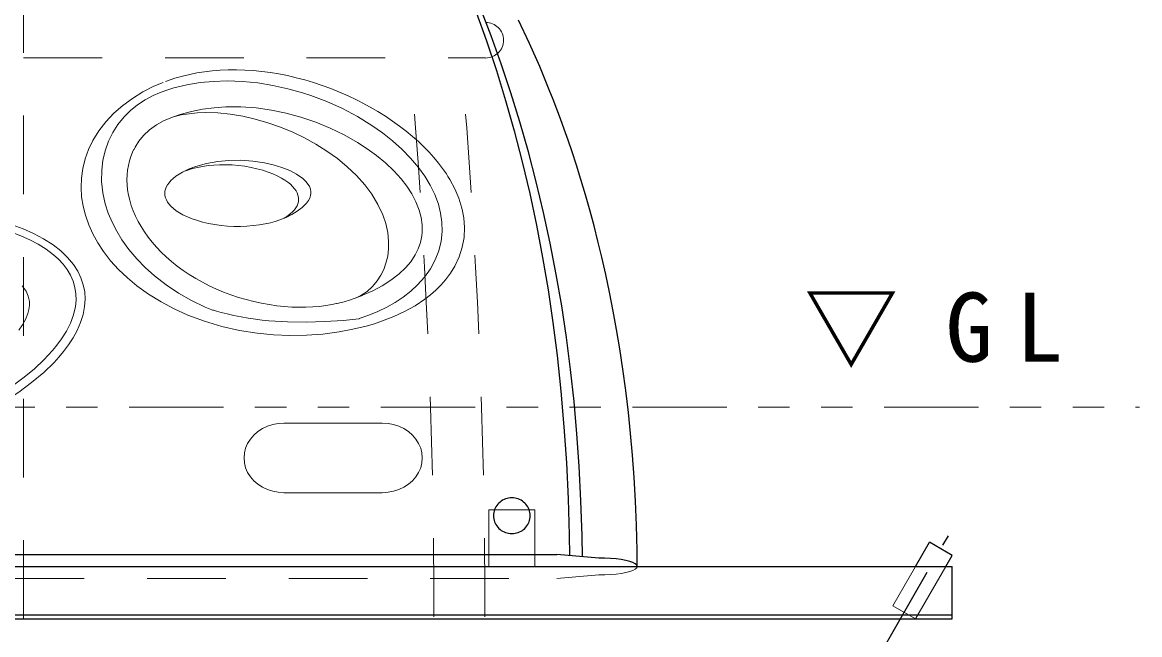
# Model space of a CAD drawing. Units: millimetres on the paper, scale 1:30. Extents: x -365 to 0, y -40 to 257.
# Drawn here: x -127.6 to -92.08, y 71.9 to 91.36 of the extents above; entities that cross this region are included whole.
import ezdxf

# ---------------------------------------------------------------- set-up
doc = ezdxf.new("R2010")
doc.units = ezdxf.units.MM
doc.linetypes.add('USER1', pattern=[4.5, 2.5, -2])
doc.linetypes.add('USER3', pattern=[8, 3, -1, 1, -1, 1, -1])
doc.layers.add('LY_1', color=7, linetype='Continuous', lineweight=13)
doc.styles.add('ＭＳ ゴシック', font='')
doc.styles.get('ＭＳ ゴシック').set_extended_font_data('MS Gothic')

msp = doc.modelspace()

# ---------------------------------------------------------------- linework, layer by layer
at = {"layer": 'LY_1', "linetype": 'USER1'}
for p, q in [((-127.56, 72.398), (-127.56, 140.184)), ((-127.56, 90.232), (-112.869, 90.232)), ((-112.77, 74.065), (-112.77, 75.862)), ((-112.77, 75.862), (-111.304, 75.862)), ((-111.304, 74.065), (-111.304, 75.862)), ((-99.925, 72.815), (-99.204, 74.065)), ((-99.204, 72.398), (-98.241, 74.065)), ((-146.13, 73.684), (-110.611, 73.684)), ((-109.276, 73.798), (-110.611, 73.684)), ((-99.204, 72.398), (-99.925, 72.815))]:
    msp.add_line(p, q, dxfattribs=at)
at = {"layer": 'LY_1'}
for p, q in [((-124.048, 87.327), (-124.052, 87.32)), ((-122.512, 86.601), (-122.502, 86.605)), ((-116.154, 78.622), (-119.281, 78.622)), ((-116.154, 76.412), (-119.281, 76.412))]:
    msp.add_line(p, q, dxfattribs=at)
at = {"layer": 'LY_1', "linetype": 'USER3'}
msp.add_line((-156.204, 79.132), (-92.077, 79.132), dxfattribs=at)
at = {"layer": 'LY_1', "linetype": 'USER3', "lineweight": 25}
msp.add_line((-108.33, 57.425), (-98.158, 75.043), dxfattribs=at)
at = {"layer": 'LY_1', "lineweight": 25}
for p, q in [((-99.204, 74.065), (-98.759, 74.836)), ((-98.037, 74.419), (-98.759, 74.836)), ((-146.13, 74.445), (-110.611, 74.445)), ((-109.276, 74.332), (-110.611, 74.445)), ((-98.241, 74.065), (-98.037, 74.419)), ((-158.704, 74.065), (-98.037, 74.065)), ((-98.037, 72.398), (-98.037, 74.065)), ((-158.704, 72.531), (-98.037, 72.531)), ((-158.704, 72.398), (-98.037, 72.398))]:
    msp.add_line(p, q, dxfattribs=at)
for points in [[(-113.17, 91.691), (-112.84, 90.774), (-112.528, 89.838), (-112.234, 88.885), (-111.959, 87.913), (-111.704, 86.926), (-111.469, 85.925), (-111.254, 84.912), (-111.06, 83.89), (-110.886, 82.858), (-110.732, 81.817), (-110.599, 80.77), (-110.478, 79.64), (-110.379, 78.504), (-110.303, 77.363), (-110.248, 76.219), (-110.214, 75.073), (-110.206, 74.411)], [(-109.795, 74.376), (-109.803, 75.039), (-109.838, 76.149), (-109.894, 77.258), (-109.966, 78.286), (-110.058, 79.31), (-110.17, 80.33), (-110.301, 81.344), (-110.452, 82.351), (-110.624, 83.351), (-110.816, 84.342), (-111.028, 85.324), (-111.259, 86.294), (-111.51, 87.252), (-111.779, 88.197), (-112.068, 89.127), (-112.374, 90.041), (-112.696, 90.938), (-113.035, 91.818)], [(-108.053, 74.085), (-108.057, 74.574), (-108.077, 75.375), (-108.108, 76.147), (-108.15, 76.891), (-108.202, 77.607), (-108.263, 78.297), (-108.331, 78.962), (-108.414, 79.664), (-108.505, 80.336), (-108.602, 80.98), (-108.705, 81.596), (-108.812, 82.186), (-108.93, 82.783), (-109.051, 83.352), (-109.174, 83.894), (-109.299, 84.41), (-109.424, 84.899), (-109.549, 85.364), (-109.696, 85.881), (-109.842, 86.366), (-109.984, 86.82), (-110.122, 87.244), (-110.25, 87.619), (-110.373, 87.969), (-110.491, 88.294), (-110.606, 88.602), (-110.724, 88.912), (-110.847, 89.222), (-111.15, 89.957), (-111.474, 90.697), (-111.82, 91.439)], [(-108.05, 74.065), (-108.065, 74.108), (-108.111, 74.15), (-108.185, 74.19), (-108.287, 74.227), (-108.413, 74.26), (-108.561, 74.287), (-108.725, 74.308), (-108.902, 74.323), (-109.088, 74.331), (-109.276, 74.332)]]:
    msp.add_lwpolyline(points, dxfattribs=at)
at = {"layer": 'LY_1'}
for points in [[(-122.542, 89.645), (-122.75, 89.587), (-123.05, 89.484)], [(-116.909, 88.867), (-116.978, 88.902), (-117.243, 89.028), (-117.515, 89.148), (-117.789, 89.258), (-118.063, 89.359), (-118.339, 89.451), (-118.615, 89.533), (-118.891, 89.606), (-119.166, 89.67), (-119.441, 89.724), (-119.714, 89.769), (-119.987, 89.804), (-120.257, 89.83), (-120.526, 89.847), (-120.794, 89.855), (-121.059, 89.853), (-121.313, 89.842), (-121.563, 89.822), (-121.807, 89.794), (-122.046, 89.757), (-122.279, 89.711), (-122.505, 89.657), (-122.541, 89.647)], [(-123.124, 89.453), (-123.415, 89.331), (-123.766, 89.152), (-124.099, 88.949), (-124.408, 88.722), (-124.689, 88.474), (-124.944, 88.203), (-125.168, 87.913), (-125.357, 87.606), (-125.494, 87.32), (-125.601, 87.022), (-125.677, 86.717), (-125.72, 86.409), (-125.731, 86.113), (-125.713, 85.815), (-125.667, 85.52), (-125.595, 85.23), (-125.49, 84.93), (-125.359, 84.637), (-125.202, 84.353), (-125.023, 84.08), (-124.793, 83.784), (-124.538, 83.503), (-124.26, 83.238), (-123.963, 82.991), (-123.587, 82.721), (-123.188, 82.475), (-122.77, 82.254), (-122.337, 82.059), (-121.807, 81.862), (-121.26, 81.7), (-120.7, 81.573), (-120.132, 81.482), (-119.614, 81.431), (-119.091, 81.41), (-118.568, 81.417), (-118.046, 81.455), (-117.531, 81.523), (-117.094, 81.605), (-116.665, 81.71)], [(-121.574, 82.223), (-121.784, 82.312), (-122.217, 82.521), (-122.634, 82.757), (-123.029, 83.019), (-123.399, 83.305), (-123.691, 83.567), (-123.963, 83.846), (-124.211, 84.141), (-124.433, 84.45), (-124.599, 84.724), (-124.745, 85.008), (-124.866, 85.3), (-124.962, 85.598), (-125.039, 85.948), (-125.078, 86.304), (-125.076, 86.66), (-125.039, 86.973), (-124.967, 87.283), (-124.861, 87.583), (-124.725, 87.858), (-124.558, 88.12), (-124.359, 88.364), (-124.159, 88.56), (-123.936, 88.74), (-123.694, 88.899), (-123.436, 89.037), (-123.242, 89.123), (-123.041, 89.198)], [(-123.041, 89.198), (-122.782, 89.279), (-122.369, 89.379), (-121.946, 89.448), (-121.517, 89.489), (-121.087, 89.502), (-120.6, 89.485), (-120.113, 89.437), (-119.63, 89.359), (-119.154, 89.254), (-118.689, 89.124), (-118.432, 89.04), (-117.919, 88.846), (-117.422, 88.622), (-116.944, 88.369), (-116.489, 88.089), (-116.153, 87.854), (-115.833, 87.601), (-115.533, 87.332), (-115.255, 87.048), (-115.002, 86.748), (-114.805, 86.474), (-114.632, 86.188), (-114.487, 85.891), (-114.373, 85.586), (-114.3, 85.301), (-114.258, 85.01), (-114.25, 84.718), (-114.282, 84.41), (-114.356, 84.105), (-114.47, 83.81), (-114.622, 83.53), (-114.811, 83.265), (-115.032, 83.019), (-115.251, 82.817), (-115.49, 82.63), (-115.746, 82.461), (-116.015, 82.308), (-116.295, 82.171), (-116.586, 82.051), (-116.885, 81.946)], [(-114.068, 86.465), (-114.119, 86.547), (-114.238, 86.719), (-114.369, 86.892), (-114.512, 87.065), (-114.665, 87.236), (-114.83, 87.406), (-115.006, 87.573), (-115.194, 87.74), (-115.393, 87.904), (-115.603, 88.066), (-115.826, 88.226), (-116.055, 88.38), (-116.293, 88.528), (-116.538, 88.671), (-116.791, 88.807), (-116.909, 88.866)], [(-116.785, 82.686), (-116.461, 82.832), (-116.162, 82.991), (-115.879, 83.17), (-115.616, 83.372), (-115.421, 83.555), (-115.249, 83.754), (-115.106, 83.969), (-115.01, 84.164), (-114.94, 84.368), (-114.897, 84.576), (-114.886, 84.684), (-114.887, 84.925), (-114.92, 85.164), (-114.982, 85.398), (-115.085, 85.66), (-115.218, 85.913), (-115.376, 86.155), (-115.555, 86.386), (-115.793, 86.648), (-116.053, 86.895), (-116.334, 87.127), (-116.631, 87.344), (-116.941, 87.546), (-117.365, 87.787), (-117.81, 88.003), (-118.271, 88.192), (-118.745, 88.353), (-119.208, 88.479), (-119.682, 88.578), (-120.164, 88.645), (-120.65, 88.68), (-121.134, 88.678), (-121.501, 88.652), (-121.866, 88.602), (-122.225, 88.529), (-122.576, 88.432), (-122.79, 88.36)], [(-122.79, 88.36), (-122.549, 88.42), (-122.299, 88.461), (-122.044, 88.485), (-121.786, 88.494), (-121.387, 88.483), (-120.987, 88.443), (-120.59, 88.378), (-120.198, 88.29), (-119.791, 88.174), (-119.392, 88.035), (-119.003, 87.875), (-118.626, 87.694), (-118.264, 87.494), (-117.914, 87.274), (-117.58, 87.033), (-117.267, 86.772), (-116.977, 86.494), (-116.714, 86.198), (-116.489, 85.897), (-116.296, 85.578), (-116.141, 85.247), (-116.047, 84.971), (-115.983, 84.688), (-115.953, 84.402), (-115.956, 84.169), (-115.984, 83.936), (-116.039, 83.709), (-116.11, 83.512), (-116.204, 83.322), (-116.319, 83.144), (-116.468, 82.969), (-116.641, 82.813), (-116.837, 82.681), (-116.987, 82.607)], [(-122.79, 88.36), (-123.085, 88.242), (-123.33, 88.108), (-123.553, 87.947), (-123.748, 87.763), (-123.893, 87.585), (-124.015, 87.394), (-124.048, 87.327)], [(-117.607, 82.426), (-117.764, 82.392), (-117.954, 82.36), (-118.153, 82.335), (-118.366, 82.317), (-118.584, 82.307), (-118.808, 82.306), (-119.036, 82.313), (-119.27, 82.329), (-119.508, 82.355), (-119.75, 82.39), (-119.994, 82.434), (-120.241, 82.487), (-120.485, 82.55), (-120.726, 82.621), (-120.965, 82.701), (-121.2, 82.79), (-121.431, 82.886), (-121.656, 82.991), (-121.874, 83.103), (-122.086, 83.222), (-122.29, 83.347), (-122.486, 83.479), (-122.674, 83.616), (-122.852, 83.759), (-123.022, 83.907), (-123.181, 84.059), (-123.331, 84.216), (-123.471, 84.376), (-123.598, 84.537), (-123.716, 84.702), (-123.822, 84.869), (-123.918, 85.037), (-124.002, 85.206), (-124.074, 85.375), (-124.135, 85.542), (-124.185, 85.709), (-124.224, 85.874), (-124.251, 86.036), (-124.267, 86.198), (-124.273, 86.358), (-124.268, 86.515), (-124.253, 86.669), (-124.228, 86.818), (-124.193, 86.963), (-124.149, 87.101), (-124.095, 87.234), (-124.05, 87.328)], [(-122.438, 86.631), (-122.336, 86.669), (-122.188, 86.714), (-122.032, 86.753), (-121.868, 86.784), (-121.696, 86.809), (-121.515, 86.826), (-121.327, 86.835), (-121.13, 86.837), (-120.926, 86.83), (-120.723, 86.813), (-120.524, 86.788), (-120.329, 86.754), (-120.14, 86.712), (-119.956, 86.662), (-119.779, 86.604), (-119.633, 86.547), (-119.499, 86.487), (-119.363, 86.416), (-119.253, 86.349), (-119.157, 86.283), (-119.075, 86.216), (-119.005, 86.149), (-118.941, 86.074), (-118.897, 86.01), (-118.861, 85.942), (-118.835, 85.872), (-118.82, 85.8), (-118.816, 85.729), (-118.822, 85.661), (-118.838, 85.596), (-118.865, 85.532), (-118.902, 85.469), (-118.951, 85.404), (-119.011, 85.339), (-119.08, 85.277)], [(-118.5, 85.704), (-118.461, 85.775), (-118.434, 85.855), (-118.422, 85.937), (-118.423, 85.977), (-118.439, 86.066), (-118.473, 86.152), (-118.486, 86.177), (-118.574, 86.297), (-118.685, 86.402), (-118.88, 86.539), (-119.095, 86.651), (-119.353, 86.755), (-119.622, 86.837), (-119.898, 86.899), (-120.272, 86.954), (-120.652, 86.979), (-121.032, 86.974), (-121.388, 86.94), (-121.74, 86.877), (-122.081, 86.782), (-122.291, 86.703), (-122.404, 86.651)], [(-119.194, 85.173), (-119.275, 85.135), (-119.41, 85.083), (-119.556, 85.035), (-119.713, 84.993), (-119.881, 84.957), (-120.062, 84.926), (-120.255, 84.902), (-120.459, 84.884), (-120.665, 84.876), (-120.871, 84.877), (-121.076, 84.887), (-121.28, 84.906), (-121.48, 84.934), (-121.677, 84.97), (-121.869, 85.015), (-122.032, 85.061), (-122.199, 85.118), (-122.352, 85.181), (-122.493, 85.248), (-122.605, 85.311), (-122.704, 85.375), (-122.798, 85.447), (-122.877, 85.519), (-122.941, 85.592), (-122.984, 85.652), (-123.02, 85.718), (-123.047, 85.789), (-123.064, 85.859), (-123.069, 85.928), (-123.064, 85.994), (-123.049, 86.059), (-123.023, 86.126), (-122.985, 86.195), (-122.935, 86.265), (-122.874, 86.335), (-122.8, 86.404), (-122.715, 86.473), (-122.618, 86.539), (-122.507, 86.604), (-122.406, 86.654)], [(-113.604, 85.362), (-113.623, 85.459), (-113.72, 85.771), (-113.85, 86.075), (-114.008, 86.37), (-114.068, 86.463)], [(-119.195, 85.175), (-119.035, 85.254), (-118.86, 85.36), (-118.699, 85.481), (-118.56, 85.62), (-118.5, 85.704)], [(-126.292, 80.896), (-126.131, 81.112), (-125.985, 81.337), (-125.856, 81.573), (-125.749, 81.819), (-125.669, 82.072), (-125.619, 82.329), (-125.603, 82.56), (-125.616, 82.792), (-125.66, 83.021), (-125.734, 83.243), (-125.837, 83.458), (-125.967, 83.661), (-126.158, 83.891), (-126.379, 84.101), (-126.622, 84.291), (-126.922, 84.483), (-127.241, 84.652), (-127.575, 84.799), (-127.918, 84.927), (-128.321, 85.053), (-128.732, 85.157), (-129.15, 85.244), (-129.571, 85.313)], [(-119.069, 85.277), (-119.171, 85.206), (-119.279, 85.141), (-119.357, 85.104)], [(-119.08, 85.277), (-119.138, 85.231), (-119.204, 85.186)], [(-114.148, 83.179), (-113.989, 83.393), (-113.851, 83.617), (-113.713, 83.91), (-113.614, 84.214), (-113.557, 84.525), (-113.541, 84.838), (-113.564, 85.151), (-113.604, 85.362)], [(-126.529, 81.058), (-126.352, 81.299), (-126.196, 81.55), (-126.07, 81.802), (-125.973, 82.065), (-125.911, 82.334), (-125.892, 82.535), (-125.896, 82.736), (-125.926, 82.935), (-125.984, 83.132), (-126.068, 83.323), (-126.175, 83.505), (-126.304, 83.674), (-126.451, 83.831), (-126.612, 83.977), (-126.843, 84.152), (-127.093, 84.308), (-127.356, 84.448), (-127.63, 84.572), (-127.91, 84.681), (-128.276, 84.802), (-128.65, 84.904), (-129.03, 84.989), (-129.612, 85.089)], [(-116.665, 81.71), (-116.404, 81.785), (-116.148, 81.87), (-115.792, 82.008), (-115.45, 82.168), (-115.115, 82.355), (-114.8, 82.566), (-114.622, 82.705), (-114.454, 82.853), (-114.295, 83.012), (-114.148, 83.179)], [(-127.715, 81.576), (-127.597, 81.744), (-127.498, 81.921), (-127.422, 82.106), (-127.389, 82.234), (-127.372, 82.365), (-127.376, 82.495), (-127.411, 82.66), (-127.481, 82.816), (-127.508, 82.86), (-127.604, 82.987)], [(-116.784, 82.685), (-116.967, 82.614), (-117.165, 82.546), (-117.371, 82.484), (-117.587, 82.429), (-117.607, 82.425)], [(-117.396, 81.89), (-117.987, 81.849), (-118.58, 81.83), (-119.173, 81.839), (-119.764, 81.879), (-119.969, 81.901), (-120.189, 81.929), (-120.417, 81.963), (-120.646, 82.002), (-120.873, 82.047), (-121.086, 82.094), (-121.274, 82.14), (-121.426, 82.181), (-121.526, 82.209), (-121.556, 82.218), (-121.574, 82.223)], [(-116.885, 81.946), (-116.895, 81.944), (-117.396, 81.89)], [(-127.875, 79.832), (-127.537, 80.083), (-127.215, 80.349), (-126.913, 80.631), (-126.636, 80.93), (-126.529, 81.058)], [(-131.212, 77.867), (-130.772, 78.03), (-130.336, 78.204), (-129.906, 78.389), (-129.482, 78.585), (-129.024, 78.815), (-128.577, 79.06), (-128.143, 79.321), (-127.715, 79.606), (-127.305, 79.91), (-126.919, 80.236), (-126.591, 80.555), (-126.437, 80.723), (-126.292, 80.896)], [(-119.281, 78.622), (-119.461, 78.611), (-119.639, 78.578), (-119.808, 78.523), (-119.967, 78.447), (-120.112, 78.352), (-120.241, 78.241), (-120.349, 78.115), (-120.436, 77.976), (-120.499, 77.829), (-120.538, 77.674), (-120.551, 77.517), (-120.538, 77.36), (-120.499, 77.206), (-120.436, 77.058), (-120.349, 76.919), (-120.241, 76.793), (-120.112, 76.682), (-119.967, 76.587), (-119.808, 76.512), (-119.639, 76.456), (-119.461, 76.423), (-119.281, 76.412)], [(-116.154, 76.412), (-115.973, 76.423), (-115.796, 76.456), (-115.626, 76.512), (-115.467, 76.587), (-115.322, 76.682), (-115.194, 76.793), (-115.086, 76.919), (-114.999, 77.058), (-114.935, 77.206), (-114.897, 77.36), (-114.884, 77.517), (-114.897, 77.674), (-114.935, 77.829), (-114.999, 77.976), (-115.086, 78.115), (-115.194, 78.241), (-115.322, 78.352), (-115.467, 78.447), (-115.626, 78.523), (-115.796, 78.578), (-115.973, 78.611), (-116.154, 78.622)]]:
    msp.add_lwpolyline(points, dxfattribs=at)
at = {"layer": 'LY_1', "lineweight": 25}
msp.add_lwpolyline([(-111.454, 75.678), (-111.456, 75.728), (-111.463, 75.777), (-111.474, 75.825), (-111.489, 75.873), (-111.508, 75.918), (-111.532, 75.962), (-111.559, 76.004), (-111.59, 76.043), (-111.625, 76.08), (-111.662, 76.113), (-111.702, 76.143), (-111.745, 76.17), (-111.791, 76.193), (-111.838, 76.212), (-111.886, 76.227), (-111.936, 76.237), (-111.986, 76.244), (-112.037, 76.246), (-112.088, 76.244), (-112.138, 76.237), (-112.188, 76.227), (-112.237, 76.212), (-112.284, 76.193), (-112.329, 76.17), (-112.372, 76.143), (-112.412, 76.113), (-112.45, 76.08), (-112.484, 76.043), (-112.515, 76.004), (-112.542, 75.962), (-112.566, 75.918), (-112.585, 75.873), (-112.601, 75.825), (-112.612, 75.777), (-112.618, 75.728), (-112.62, 75.678), (-112.618, 75.629), (-112.612, 75.58), (-112.601, 75.532), (-112.585, 75.484), (-112.566, 75.439), (-112.542, 75.395), (-112.515, 75.353), (-112.484, 75.314), (-112.45, 75.277), (-112.412, 75.244), (-112.372, 75.214), (-112.329, 75.187), (-112.284, 75.164), (-112.237, 75.145), (-112.188, 75.13), (-112.138, 75.12), (-112.088, 75.113), (-112.037, 75.111), (-111.986, 75.113), (-111.936, 75.12), (-111.886, 75.13), (-111.838, 75.145), (-111.791, 75.164), (-111.745, 75.187), (-111.702, 75.214), (-111.662, 75.244), (-111.625, 75.277), (-111.59, 75.314), (-111.559, 75.353), (-111.532, 75.395), (-111.508, 75.439), (-111.489, 75.484), (-111.474, 75.532), (-111.463, 75.58), (-111.456, 75.629)], close=True, dxfattribs=at)
at = {"layer": 'LY_1', "linetype": 'USER1'}
msp.add_lwpolyline([(-109.271, 73.798), (-109.083, 73.799), (-108.899, 73.807), (-108.722, 73.822), (-108.559, 73.844), (-108.412, 73.871), (-108.287, 73.903), (-108.185, 73.94), (-108.111, 73.979), (-108.065, 74.022), (-108.05, 74.065)], dxfattribs=at)
for centre, radius, start, end in [((-112.869, 90.798), 0.567, 270, 90), ((-322.236, 72.465), 207.722, 0, 4.90656), ((-322.236, 72.465), 209.342, 0, 4.8685)]:
    msp.add_arc(centre, radius, start, end, dxfattribs=at)

# ---------------------------------------------------------------- texts
at = {"layer": 'LY_1', "insert": (-98.254, 81.575), "char_height": 2.199, "attachment_point": 5, "style": 'ＭＳ ゴシック'}
msp.add_mtext('\\T1.5;▽GL', dxfattribs=at)

doc.saveas('drawing.dxf')
